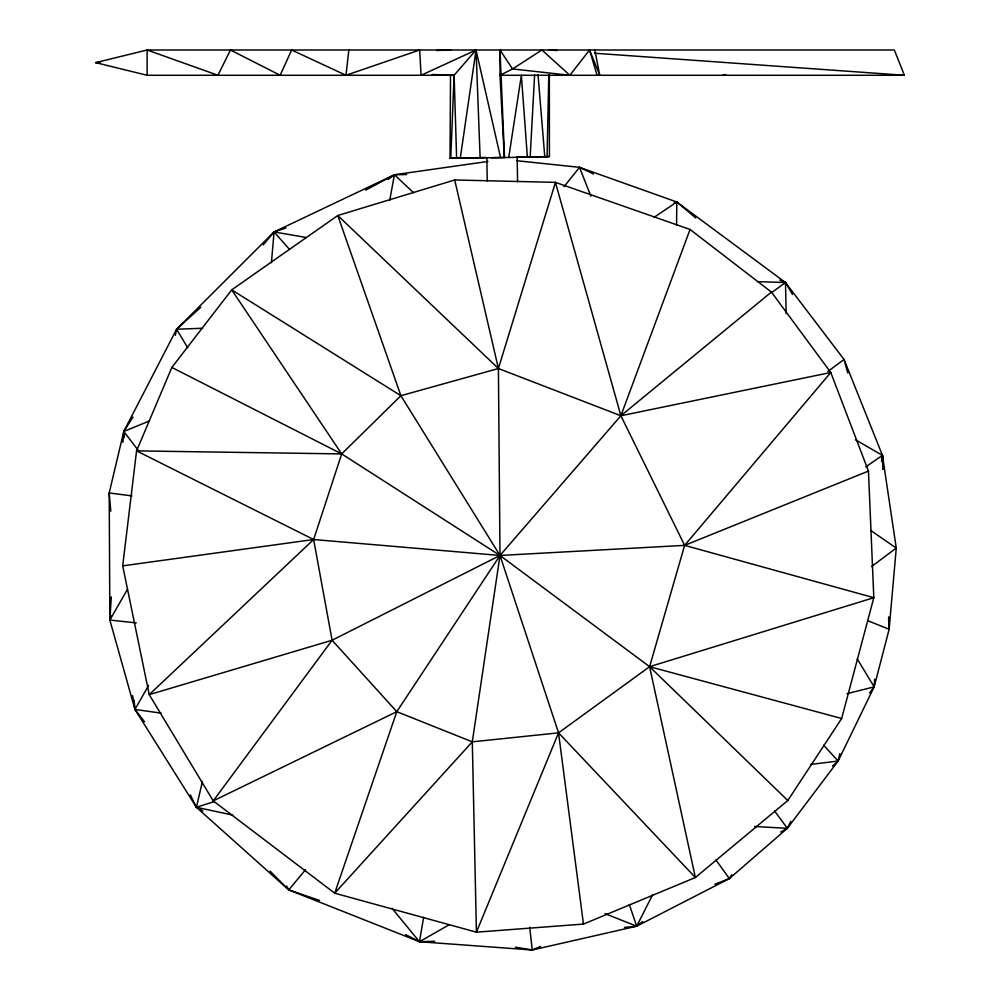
<?xml version="1.0" encoding="UTF-8"?>
<svg xmlns="http://www.w3.org/2000/svg" width="1000" height="1000" viewBox="0 0 1000 1000"><rect width="100%" height="100%" fill="white"/><g stroke="black" fill="none" stroke-linecap="round" stroke-linejoin="round"><path stroke-width="1.5" d="M500.562 157.613L476.037 50L454.113 75.275L147.125 75.275L95.625 62.638L147.125 50L217.95 75.275L230.463 50L280.175 75.275L291.625 50L345.988 75.275L419.663 50L421.087 75.275L476.037 50L480.125 157.925L450.025 158.225L450.525 74.737M676.587 225.138L676.8 202L579.5 167.325L516.938 160.725M527.375 157.137L521.375 75.275L508.725 157.475L547.075 156.713L548.8 74.75M450.737 158.238L454.113 75.275L432.287 74.5M530.163 157.075L534.625 74.825M874.6 679.212L874.163 686.875L838.125 761.025L787.35 828.325L729.375 878.587L636.675 926.213L532.225 950L419.487 941.725L288.762 889.912L196.388 807.3L134.95 709.45L109.85 620.05L109.2 492.95L123.775 431.475L176.588 329.237L274.075 231.925L394.425 174.75L487.887 161.462M111.312 596.925L109.85 620.05L136.25 622.888M122.912 442.312L123.775 431.475L133 417.038M271.413 262.738L274.075 231.925L285.912 228M869.488 692.987L874.163 686.875L889.137 629.275L896.263 548.062L882.45 455.35L844.038 359.475L785.487 282.525L676.8 202L674.075 202.838M345.988 75.275L348.837 50M122.7 565.862L136.562 450.887L171.85 367.45L231.725 289.862L337.775 215.512L454.7 179.975L555.438 182.375L690.05 229.462L771.413 292.075L830.775 372.5L868.462 471.087L873.812 597.688L841.663 718.5L787.8 800.525L695.375 877.513L583.45 924.087L476.425 932.175L334.712 893.188L213.238 800.888L149.238 694.638L122.7 565.862L313.625 539.525L500 555.462L684.625 545.363L873.812 597.688L649.6 666.688L558.538 732.85L472.3 741.838L396.788 711.675L332.1 640.25L313.625 539.525L341.688 453.913L400.9 395.7L498.413 368.525L620.887 415.75L830.775 372.5L684.625 545.363L649.6 666.688L695.375 877.513L558.538 732.85L500 555.462L400.9 395.7L337.775 215.512L498.413 368.525L500 555.462L472.3 741.838L476.425 932.175L558.538 732.85L583.45 924.087M881.637 461.525L882.45 455.35L855.512 439.825M460.275 158.188L476.037 50M434.725 941.287L419.487 941.725L423.625 917.212M389.688 200.463L394.425 174.75L406.675 174.562M175.35 335.288L176.588 329.237L200.837 307.2M839.837 753.575L838.125 761.025L832.463 766.125M202.838 810.95L196.388 807.3L202.425 781.538M111.3 615.775L109.85 620.05L127.562 589.15M771.413 292.075L620.887 415.75L500 555.462L396.788 711.675L334.712 893.188L472.3 741.838M868.462 471.087L684.625 545.363L620.887 415.75L690.05 229.462M790.763 821.413L787.35 828.325L780.7 832.025M624.513 927.4L636.675 926.213L652.763 894.488M144.5 721.75L134.95 709.45L148.625 685.325M714.9 884.262L729.375 878.587L731.775 874.675M787.8 800.525L649.6 666.688L500 555.462L332.1 640.25L213.238 800.888L396.788 711.675M504.312 157.55L500 75.275L512.55 68.95L569.85 75.275L589.562 50L599.75 75.275L594.788 50M564.012 186.737L579.5 167.325L593.45 173.988M305.512 869.762L288.762 889.912L270.1 871.162M263.238 244.862L274.075 231.925L306 237.463M605.05 913.65L636.675 926.213L642.712 921.488M871.5 566.613L896.263 548.062L870.725 530.475M388.2 179.425L394.425 174.75L413.55 192.712M827.887 371.475L844.038 359.475L847.738 372.887M771.838 292.475L785.487 282.525L792.525 294.5M865.788 466.887L882.45 455.35L882.987 469.325M653.938 217.438L676.8 202L695.763 217.987M405.65 934.613L419.487 941.725L449.125 924.788M365.7 190.125L394.425 174.75M515.475 947.138L532.225 950L540.612 946.363M124.125 437.638L123.775 431.475L149.537 420.9M190.35 794.837L196.388 807.3L214.163 801.612M332.1 640.25L149.238 694.638L313.625 539.525L136.562 450.887L341.688 453.913L500 555.462M722.688 75.275L725.688 74.475M846.963 693.662L874.163 686.875L857.175 658.85M810.537 764.438L838.125 761.025L823.65 745.225M547.075 156.713L548.837 156.613M460.838 158.062L460.2 158.088L504.525 157.55L500 50L512.55 68.95L541.9 50L569.85 75.275M202.787 328.263L176.588 329.237L187.662 347.7M100.3 62.475L95.625 62.638L98.75 62.75M436.662 50.5L450.675 50M461.488 158.038L471.525 157.775M539.45 156.775L528.125 157.062M450.025 158.225L486.262 157.5M499.462 60.525L500.087 60.512M491.35 157.713L509.1 157.425M516.538 157L549.425 156.588L549.338 74.713M519.837 156.95L521.213 156.925M521.9 156.925L539.675 156.775M147.125 75.275L147.125 50L894.362 50L904.375 75.275L500 75.275L500 50M757.75 281.663L785.487 282.525L786.188 313.7M754.6 826.475L787.35 828.325L774.538 810.925M549.325 50L557.112 50.55M594.475 53.212L904.375 75.275M132.012 495.913L109.2 492.95L110.8 511.188M132.625 695.588L134.95 709.45L161.15 713.125M196.388 807.3L232.85 815.113M649.6 666.688L841.663 718.5M319.475 900.4L288.762 889.912L286.613 886.012M867.638 620.65L889.137 629.275L888.662 616.862M779.812 280.087L785.487 282.525M171.85 367.45L341.688 453.913L231.725 289.862L400.9 395.7M274.075 231.925L289.525 249.462M392 908.275L419.487 941.725M123.775 431.475L137.95 449.988M715.962 859.987L729.375 878.587M579.5 167.325L590.85 196.15M629.325 904.463L636.675 926.213M589.562 50L597.062 75.275M620.887 415.75L555.438 182.375L498.413 368.525L454.7 179.975M529.675 927.225L532.225 950M134.113 700.263L134.95 709.45M538.013 74.763L544.788 156.762M888.6 618.5L889.137 629.275M882.45 455.35L882.887 469.2M454.113 75.275L456.625 158.225M517.163 156.838L517.575 181.775M486.838 157.562L487.225 180.912"/></g></svg>
